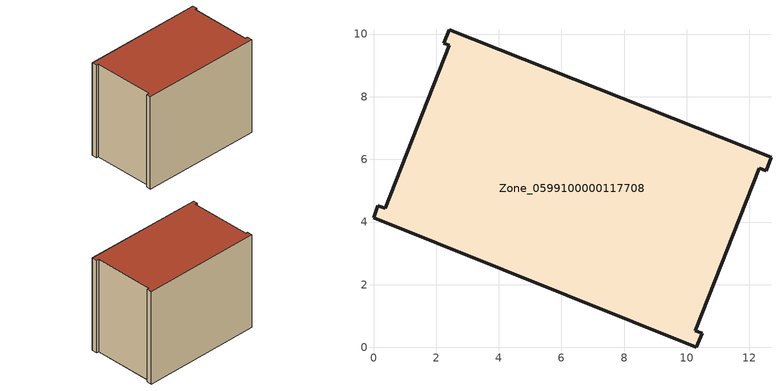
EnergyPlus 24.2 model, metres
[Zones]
Zone_0599100000117708
 floor ground (C_G): 2.24,9.71 2.41,10.14 12.69,6.06 12.53,5.64 12.32,5.71 10.27,0.53 10.5,0.45 10.3,0 0,4.13 0.14,4.52 0.37,4.44 2.41,9.65 z0
 wall outside (C_F): 10.3,0 10.5,0.45 10.27,0.53 12.32,5.71 12.53,5.64 12.69,6.06 2.41,10.14 2.24,9.71 2.41,9.65 0.37,4.44 0.14,4.52 0,4.13 10.3,0 z0:8.81
 roof outside (C_R): 2.41,9.65 0.37,4.44 0.14,4.52 0,4.13 10.3,0 10.5,0.45 10.27,0.53 12.32,5.71 12.53,5.64 12.69,6.06 2.41,10.14 2.24,9.71 z8.81
[BUILDING]
Pand.0599100000117708: North Axis=0; Terrain=City; Loads Convergence Tolerance Value=0.04; Temperature Convergence Tolerance Value=0.4; Solar Distribution=FullExterior; Maximum Number of Warmup Days=25; Minimum Number of Warmup Days=1
[Site:Location]
Rotterdam.The.Hague.AP_ZH_NLD Design_Conditions: Latitude=51.96; Longitude=4.45; Time Zone=1; Elevation=-4.5
[SITE:GROUNDTEMPERATURE:BUILDINGSURFACE]
18, 18, 18, 18, 18, 18, 18, 18, 18, 18, 18, 18
[MATERIAL] Thermal Absorptance=0.9; Solar Absorptance=0.7; Visible Absorptance=0.7
Name | Roughness | Thickness | Conductivity | Density | Specific Heat
G.TI.1946-1964 | MediumSmooth | 0.15 | 1 | 540 | 1210
F.TI.1946-1964 | Rough | 0.3 | 0.857143 | 1920 | 840
R.TI.1946-1964 | MediumRough | 0.2 | 0.277778 | 1500 | 1000
[CONSTRUCTION]
C_G: G.TI.1946-1964
C_F: F.TI.1946-1964
C_R: R.TI.1946-1964
[ZONE]
Zone_0599100000117708: Type=1; Multiplier=1; Ceiling Height=Autocalculate; Volume=Autocalculate; Floor Area=autocalculate; Part of Total Floor Area=Yes
[ZONEINFILTRATION:DESIGNFLOWRATE]
Infil_Zone_0599100000117708: Zone or ZoneList or Space or SpaceList=Zone_0599100000117708; Schedule=AlwaysOn; Design Flow Rate Calculation Method=Flow/Area; Flow Rate per Floor Area=0.003; Constant Term Coefficient=1; Temperature Term Coefficient=0; Velocity Term Coefficient=0; Velocity Squared Term Coefficient=0
[HVACTEMPLATE:ZONE:IDEALLOADSAIRSYSTEM]
Zone_0599100000117708: Maximum Heating Supply Air Temperature=50; Minimum Cooling Supply Air Temperature=13; Maximum Heating Supply Air Humidity Ratio=0.0156; Minimum Cooling Supply Air Humidity Ratio=0.0077; Heating Limit=NoLimit; Cooling Limit=NoLimit; Dehumidification Control Type=ConstantSensibleHeatRatio; Cooling Sensible Heat Ratio=0.7; Dehumidification Setpoint=60; Humidification Control Type=None; Humidification Setpoint=30; Outdoor Air Method=None; Outdoor Air Flow Rate per Person=0.00944; Outdoor Air Flow Rate per Zone Floor Area=0; Outdoor Air Flow Rate per Zone=0; Demand Controlled Ventilation Type=None; Outdoor Air Economizer Type=NoEconomizer; Heat Recovery Type=None; Sensible Heat Recovery Effectiveness=0.7; Latent Heat Recovery Effectiveness=0.65
[ZONECONTROL:THERMOSTAT]
ThermostatControl_Zone_0599100000117708: Zone or ZoneList=Zone_0599100000117708; Control Type Schedule=DualSetpointControlType; Control 1=Thermostat_Zone_0599100000117708; Temperature Difference Between Cutout And Setpoint=0
[THERMOSTATSETPOINT:DUALSETPOINT]
Thermostat_Zone_0599100000117708: Heating Setpoint Temperature Schedule=HeatingSetpoint_Zone_0599100000117708; Cooling Setpoint Temperature Schedule=CoolingSetpoint_Zone_0599100000117708
[SCHEDULE:COMPACT]
HeatingSetpoint_Zone_0599100000117708: Through: 12/31, For: AllDays, Until: 24:00, 21
CoolingSetpoint_Zone_0599100000117708: Through: 12/31, For: AllDays, Until: 24:00, 24
DualSetpointControlType: Through: 12/31, For: AllDays, Until: 24:00, 4
AlwaysOn: Through: 12/31, For: AllDays, Until: 24:00, 1
